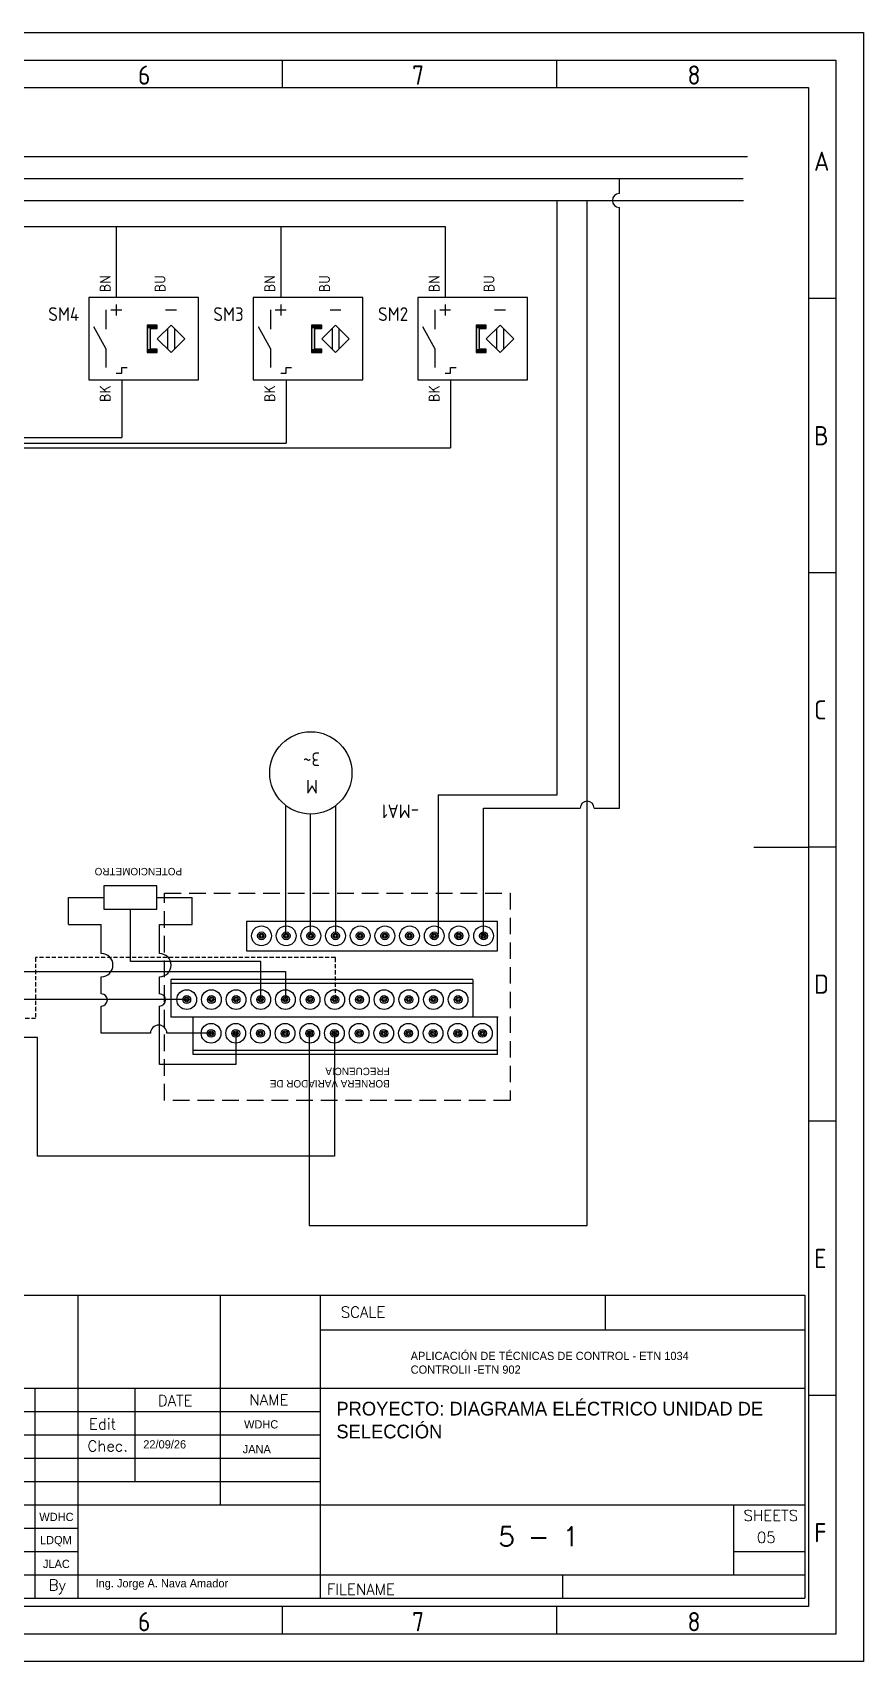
# Model space of a CAD drawing. Header units: millimetres. Extents: x 3 to 423, y -2 to 295.
# Drawn here: x 271.9 to 423.5, y -1.6 to 295.4 of the extents above; entities that cross this region are included whole.
import ezdxf
from ezdxf.enums import TextEntityAlignment as Align

# ---------------------------------------------------------------- set-up
doc = ezdxf.new("R2010")
doc.units = ezdxf.units.MM
doc.header["$LTSCALE"] = 6
doc.linetypes.add('DASHED', pattern=[0.75, 0.5, -0.25])
doc.linetypes.add('HIDDEN2', pattern=[0.1875, 0.125, -0.0625])
for name, color, linetype in [('025', 1, 'Continuous'), ('035', 5, 'Continuous'), ('07', 7, 'Continuous'), ('_MULTI_WIRE', 9, 'Continuous'), ('GRN_2.5mm^2', 3, 'Continuous'), ('MISC', 2, 'Continuous'), ('RED_2.5mm^2', 1, 'Continuous'), ('SYMS', 7, 'Continuous'), ('TAGS', 51, 'Continuous'), ('TERMS', 4, 'Continuous'), ('YEL_2.5mm^2', 2, 'Continuous')]:
    doc.layers.add(name, color=color, linetype=linetype)
doc.styles.add('ISO Proportional', font='isocp.shx')
doc.styles.add('WD', font='romans.shx')
doc.styles.add('WD_IEC', font='isocp2.shx', dxfattribs={"width": 0.9, "height": 4})

# ---------------------------------------------------------------- blocks, each defined once
blk = doc.blocks.new('WDDOT')
for radius in [0.72, 0.449, 0.223]:
    blk.add_circle((0, 0), radius)
blk = doc.blocks.new('VPX11M3')
for p, q in [((0, 6.25), (0, 4.25)), ((-1.875, 5.25), (-1.875, 1.75)), ((-1, 5.25), (1, 5.25)), ((9, 5.25), (11, 5.25)), ((-1.875, -1.75), (-4.0625, 2.1875)), ((9.375, 1.875), (9.375, -1.875)), ((10.625, 1.875), (10.625, -1.875)), ((-1.875, -1.75), (-1.875, -5.25)), ((1, -6.25), (1, -5.25)), ((1, -5.25), (2, -5.25)), ((0, -6.25), (1, -6.25))]:
    blk.add_line(p, q)
for points in [[(-5, -7.5), (15, -7.5), (15, 7.5), (-5, 7.5)], [(6.25, 1.875), (7.5, 1.875), (7.5, 2.5), (5.625, 2.5), (5.625, -2.5), (7.5, -2.5), (7.5, -1.875), (6.25, -1.875)], [(10, 2.5), (12.5, 0), (10, -2.5), (7.5, 0)]]:
    blk.add_lwpolyline(points, close=True)
for points in [[(5.625, 2.5), (5.625, 1.875), (7.5, 2.5), (7.5, 1.875)], [(5.625, 1.875), (5.625, -1.875), (6.25, 1.875), (6.25, -1.875)], [(5.625, -1.875), (5.625, -2.5), (7.5, -1.875), (7.5, -2.5)]]:
    blk.add_solid(points)
at = {"style": 'WD_IEC'}
for tag, p in [('TERM02', (-1, 8.5)), ('TERM03', (9, 8.5))]:
    blk.add_attdef(tag, p, '', height=2, rotation=90, dxfattribs=at)
for tag, p in [('INST', (-6.75, 10.25)), ('LOC', (-6.75, 6.75)), ('TAG1', (-6.75, 3.25)), ('DESC1', (-6.75, -5.2)), ('DESC2', (-6.75, -8.7)), ('DESC3', (-6.75, -12.2))]:
    blk.add_attdef(tag, text='', height=2.5, dxfattribs=at).set_placement(p, align=Align.RIGHT)
at = {"style": 'WD_IEC', "flags": 1}
for tag, p, height in [('X2TERM02', (0, 7.5), 0.32), ('X2TERM03', (10, 7.5), 0.32), ('MFG', (17.75, 6.5), 1.5), ('CAT', (17.75, 4), 1.5), ('ASSYCODE', (16, -4), 1), ('FAMILY', (16, -5.5), 1), ('X8TERM01', (0, -7.5), 0.32), ('CATDESC', (16, -7), 1)]:
    blk.add_attdef(tag, p, '', height=height, dxfattribs=at)
at = {"lineweight": 15, "style": 'WD_IEC'}
for tag, p in [('XREF', (-6.75, -1.35)), ('WDTAGALT', (-6.75, -15.125))]:
    blk.add_attdef(tag, text='', height=2.5, dxfattribs=at).set_placement(p, align=Align.RIGHT)
at = {"style": 'WD_IEC'}
blk.add_attdef('TERM01', text='', height=2, rotation=90, dxfattribs=at).set_placement((-1, -8.5), align=Align.RIGHT)
blk = doc.blocks.new('IEC_border_a3')
at = {"layer": '035'}
for p, q in [((314, 292), (314, 287)), ((364, 292), (364, 287)), ((414.97, 248.54), (409.98, 248.54)), ((414.98, 198.5), (410, 198.5)), ((414.98, 148.5), (410, 148.5)), ((414.98, 98.5), (410, 98.5)), ((415, 48.46), (410.02, 48.46)), ((314, 10), (314, 5)), ((364, 10), (364, 5))]:
    blk.add_line(p, q, dxfattribs=at)
for points in [[(0, 297), (420, 297), (420, 0), (0, 0)], [(18, 287), (410, 287), (410, 10), (18, 10)]]:
    blk.add_lwpolyline(points, close=True, dxfattribs=at)
at = {"layer": '07'}
blk.add_line((400, 148.5), (410, 148.5), dxfattribs=at)
blk.add_lwpolyline([(13, 292), (415, 292), (415, 5), (13, 5)], close=True, dxfattribs=at)
at = {"layer": '035', "style": 'ISO Proportional'}
for s, p in [('6', (287.69, 287.5)), ('7', (337.67, 287.5)), ('8', (387.92, 287.5)), ('A', (410.98, 271.79)), ('B', (411, 221.75)), ('C', (411, 171.75)), ('D', (411, 121.75)), ('E', (411.02, 71.72)), ('F', (411.02, 21.72)), ('6', (287.69, 5.5)), ('7', (337.67, 5.5)), ('8', (387.92, 5.5))]:
    blk.add_text(s, height=3.5, dxfattribs=at).set_placement(p)
blk = doc.blocks.new('VMO13')
blk.add_circle((0, 0), 7.5)
at = {"style": 'WD_IEC'}
for tag, p in [('INST', (-12.88, 12.75)), ('LOC', (-12.88, 9.25)), ('TAG1', (-12.88, 5.75)), ('DESC1', (-12.88, 1.5)), ('DESC2', (-12.88, -2)), ('DESC3', (-12.88, -5.5)), ('RATING1', (-12.88, -9)), ('RATING2', (-12.88, -12.5)), ('RATING3', (-12.88, -16)), ('RATING4', (-12.95, -19.58))]:
    blk.add_attdef(tag, text='', height=2.5, dxfattribs=at).set_placement(p, align=Align.RIGHT)
blk.add_attdef('TERM02', (-0.69, 7.75), '', height=2, rotation=90, dxfattribs=at)
at = {"style": 'WD_IEC', "flags": 1}
for tag, p, height in [('MFG', (12.75, 9), 1.5), ('X2TERM02', (0, 7.5), 0.32), ('CAT', (12.75, 6.5), 1.5), ('X0TERM01', (-6.4, 3.9), 0.32), ('X0TERM03', (6.4, 3.9), 0.32), ('X4LINK', (-7.5, 0), 0.32), ('X1LINK', (7.5, 0), 0.32), ('X8TERM04', (0, -7.5), 0.32), ('ASSYCODE', (1, -9), 1), ('FAMILY', (1, -10.5), 1), ('CATDESC', (1, -12), 1)]:
    blk.add_attdef(tag, p, '', height=height, dxfattribs=at)
at = {"style": 'WD_IEC'}
for tag, p in [('TERM01', (-7.35, 4.34)), ('TERM03', (9.35, 4.53)), ('TERM04', (-0.59, -7.92))]:
    blk.add_attdef(tag, text='', height=2, rotation=90, dxfattribs=at).set_placement(p, align=Align.RIGHT)
for tag, p in [('M', (-0.22, 1.27)), ('3~', (-0.12, -3.73))]:
    blk.add_attdef(tag, text='', height=2.5, dxfattribs=at).set_placement(p, align=Align.CENTER)
at = {"lineweight": 15, "style": 'WD_IEC'}
blk.add_attdef('XREF', text='', height=2.5, dxfattribs=at).set_placement((-13.19, -22.86), align=Align.RIGHT)
blk = doc.blocks.new('IEC_tblock_a3')
at = {"layer": '035'}
for p, q in [((-106.6, 55.25), (-106.6, 17)), ((-36.4, 55.25), (-36.4, 48.88)), ((-88.4, 48.88), (0, 48.88)), ((-179.4, 38.25), (-179.4, 0)), ((-153.4, 38.25), (-153.4, 0)), ((-140.4, 38.25), (-140.4, 0)), ((-122.2, 38.25), (-122.2, 21.25)), ((-187.2, 34), (-88.4, 34)), ((-187.2, 29.75), (-88.4, 29.75)), ((-187.2, 25.5), (-88.4, 25.5)), ((-187.2, 21.25), (-88.4, 21.25)), ((-187.2, 17), (-132.6, 17)), ((-187.2, 12.75), (-132.6, 12.75)), ((-187.2, 8.5), (-132.6, 8.5)), ((-13, 8.5), (0, 8.5)), ((-187.2, 4.25), (0, 4.25)), ((-44.2, 4.25), (-44.2, 0))]:
    blk.add_line(p, q, dxfattribs=at)
at = {"layer": '07'}
for p, q in [((-187.2, 55.25), (-187.2, 0)), ((-187.2, 55.25), (0, 55.25)), ((-132.6, 55.25), (-132.6, 0)), ((-88.4, 55.25), (-88.4, 0)), ((0, 55.25), (0, 0)), ((-187.2, 38.25), (0, 38.25)), ((-132.6, 17), (0, 17)), ((-13, 17), (-13, 4.25)), ((-187.2, 0), (0, 0))]:
    blk.add_line(p, q, dxfattribs=at)
at = {"style": 'WD'}
for tag, p in [('SCALE', (-69.88, 51.07)), ('SH', (-8.74, 10.06)), ('FILENAME', (-68.15, 0.8))]:
    blk.add_attdef(tag, p, '', height=2, dxfattribs=at)
for tag, height, p in [('EDDATE', 2, (-114.97, 30.8)), ('EDBY', 2, (-98.02, 30.86)), ('PROJDESC', 5, (-45.9, 29.2)), ('CKDATE', 2, (-114.85, 26.58)), ('CKBY', 2, (-97.88, 26.3)), ('DWGDESC', 5, (-44.85, 19.72)), ('DWGNO', 3.5, (-48.54, 9.46))]:
    blk.add_attdef(tag, text='', height=height, dxfattribs=at).set_placement(p, align=Align.CENTER)
at = {"style": 'WD', "flags": 1}
blk.add_attdef('WD_TB', (-120.95, 11.91), '', height=2, dxfattribs=at)
at = {"layer": '025', "style": 'WD'}
for s, p in [('SCALE', (-80.57, 51.13)), ('NAME', (-97.74, 35.14)), ('No:', (-183.81, 1.19)), ('Revision', (-166.53, 1.47)), ('Date', (-146.79, 1.28)), ('By', (-136.33, 1.37))]:
    blk.add_text(s, height=2, dxfattribs=at).set_placement(p, align=Align.CENTER)
for s, p in [('DATE', (-118, 35)), ('Edit', (-130.55, 30.72)), ('Chec.', (-130.82, 26.72)), ('SHEETS', (-11.17, 14.05)), ('FILENAME', (-87.18, 0.61))]:
    blk.add_text(s, height=2, dxfattribs=at).set_placement(p)

msp = doc.modelspace()

# ---------------------------------------------------------------- linework, layer by layer
msp.add_lwpolyline([(289.79, 135.55), (294.64, 135.55), (294.64, 139.8), (284.95, 139.8), (284.95, 135.55)], close=True)
at = {"layer": '_MULTI_WIRE', "linetype": 'DASHED'}
msp.add_lwpolyline([(359.04, 100.67), (296.02, 100.67), (296.02, 138.48), (359.04, 138.48)], close=True, dxfattribs=at)
at = {"layer": 'GRN_2.5mm^2', "color": 1}
for p, q in [((288.2, 232.05), (288.2, 221.55)), ((318.2, 232.05), (318.2, 220.5)), ((348.2, 232.05), (348.2, 219.68)), ((189.4, 221.55), (288.2, 221.55)), ((193.9, 220.5), (318.2, 220.5)), ((198.4, 219.68), (348.2, 219.68))]:
    msp.add_line(p, q, dxfattribs=at)
at = {"layer": 'RED_2.5mm^2', "color": 60, "true_color": 0xc0f600}
msp.add_line((37.85, 272.77), (402.32, 272.77), dxfattribs=at)
at = {"layer": 'RED_2.5mm^2', "color": 140}
for p, q in [((37.85, 268.77), (401.56, 268.77)), ((378.97, 266.04), (378.97, 268.77)), ((378.97, 153.97), (378.97, 263.5)), ((354.2, 130.68), (354.2, 153.97)), ((354.2, 153.97), (371.84, 153.97)), ((374.38, 153.97), (378.97, 153.97))]:
    msp.add_line(p, q, dxfattribs=at)
at = {"layer": 'RED_2.5mm^2', "color": 42}
for p, q in [((37.85, 264.77), (401.6, 264.77)), ((367.62, 156.4), (367.62, 264.77)), ((373.11, 77.86), (373.11, 264.77)), ((345.93, 156.4), (345.93, 131.07)), ((345.93, 156.4), (367.62, 156.4)), ((322.41, 113.32), (322.41, 77.86)), ((322.41, 77.86), (373.11, 77.86))]:
    msp.add_line(p, q, dxfattribs=at)
at = {"layer": 'RED_2.5mm^2'}
for p, q in [((131.34, 260.04), (347.2, 260.04)), ((287.2, 260.04), (287.2, 247.05)), ((317.2, 260.04), (317.2, 247.05)), ((347.2, 260.04), (347.2, 247.05)), ((318.12, 131.13), (318.12, 154.47)), ((322.63, 130.82), (322.63, 152.87)), ((327.24, 131.13), (327.24, 154.42)), ((327.04, 113.12), (327.04, 90.53)), ((272.83, 112.17), (212.94, 112.17)), ((272.83, 90.53), (272.83, 112.17)), ((327.04, 90.53), (272.83, 90.53))]:
    msp.add_line(p, q, dxfattribs=at)
at = {"layer": 'RED_2.5mm^2', "linetype": 'HIDDEN2'}
for p, q in [((299.84, 126.72), (272.49, 126.72)), ((272.49, 126.72), (272.49, 115.58)), ((327.18, 126.72), (299.84, 126.72)), ((327.18, 126.22), (327.18, 126.72)), ((327.18, 119.16), (327.18, 126.22)), ((272.49, 115.58), (208.76, 115.58))]:
    msp.add_line(p, q, dxfattribs=at)
at = {"layer": 'RED_2.5mm^2'}
msp.add_lwpolyline([(300.06, 119.06), (267.8, 119.06, 1), (259.5, 119.06), (252.17, 119.06), (252.17, 138.41)], format="xyb", dxfattribs=at)
at = {"layer": 'RED_2.5mm^2', "color": 140}
for centre, start, end in [((378.97, 264.77), 90, 270), ((373.11, 153.97), 0, 180)]:
    msp.add_arc(centre, 1.27, start, end, dxfattribs=at)
at = {"layer": 'SYMS'}
for p, q in [((356.74, 133.32), (310.99, 133.32)), ((310.99, 133.32), (310.99, 127.96)), ((356.74, 127.96), (356.74, 133.32)), ((310.99, 127.96), (356.74, 127.96)), ((299.11, 122.74), (297.17, 122.74)), ((297.17, 122.74), (297.17, 115.86)), ((299.11, 122), (297.17, 122)), ((352.24, 122.74), (299.11, 122.74)), ((352.24, 122.74), (299.11, 122.74)), ((352.24, 122), (299.11, 122)), ((352.24, 122.74), (352.24, 115.86)), ((356.85, 115.86), (297.17, 115.86)), ((301.21, 109.05), (301.21, 115.86)), ((356.74, 109.05), (356.74, 115.86)), ((356.74, 109.79), (301.21, 109.79)), ((356.74, 109.79), (301.21, 109.79)), ((356.74, 109.05), (301.21, 109.05))]:
    msp.add_line(p, q, dxfattribs=at)
at = {"layer": 'SYMS', "color": 3}
msp.add_lwpolyline([(267.89, 124.17), (318.06, 124.17), (318.06, 119.06)], dxfattribs=at)
at = {"layer": 'SYMS'}
for centre in [(313.7, 130.68), (318.2, 130.68), (322.7, 130.68), (327.2, 130.68), (331.7, 130.68), (336.2, 130.68), (340.7, 130.68), (345.2, 130.68), (349.7, 130.68), (354.2, 130.68), (300.06, 119.06), (304.56, 119.06), (309.06, 119.06), (313.56, 119.06), (318.06, 119.06), (322.56, 119.06), (327.06, 119.06), (331.56, 119.06), (336.06, 119.06), (340.56, 119.06), (345.06, 119.06), (349.56, 119.06), (304.5, 112.91), (309, 112.91), (313.5, 112.91), (318, 112.91), (322.5, 112.91), (327, 112.91), (331.5, 112.91), (336, 112.91), (340.5, 112.91), (345, 112.91), (349.5, 112.91), (354, 112.91)]:
    msp.add_circle(centre, 1.8, dxfattribs=at)
at = {"layer": 'YEL_2.5mm^2'}
for p, q in [((278.51, 137.68), (284.95, 137.68)), ((278.51, 132.74), (278.51, 137.68)), ((294.64, 137.68), (301.07, 137.68)), ((301.07, 132.74), (301.07, 137.68)), ((278.51, 132.74), (284.49, 132.74)), ((284.49, 127.47), (284.49, 132.74)), ((295.09, 127.47), (295.09, 132.74)), ((295.09, 132.74), (301.07, 132.74)), ((284.49, 120.09), (284.49, 123.22)), ((295.09, 120.09), (295.09, 123.22)), ((284.49, 112.91), (284.49, 117.88)), ((295.09, 107.24), (295.09, 117.88)), ((293.44, 112.91), (284.49, 112.91)), ((304.5, 112.91), (296.45, 112.91)), ((309, 112.91), (309, 107.24)), ((309, 107.24), (295.09, 107.24))]:
    msp.add_line(p, q, dxfattribs=at)
msp.add_lwpolyline([(313.56, 119.06), (313.56, 126), (289.79, 126), (289.79, 135.55)], dxfattribs=at)
for centre, radius, start, end in [((284.49, 125.34), 2.12, 270, 90), ((295.09, 125.34), 2.12, 270, 90), ((284.49, 118.99), 1.11, 270, 90), ((295.09, 118.99), 1.11, 270, 90), ((294.95, 112.91), 1.5, 0, 180)]:
    msp.add_arc(centre, radius, start, end, dxfattribs=at)

# ---------------------------------------------------------------- block references
msp.add_blockref('IEC_border_a3', (3.48, -1.62))
ref = msp.add_blockref('IEC_tblock_a3', (412.79, 9.94))
ref.add_attrib('DWGNO', '5 - 1', dxfattribs={"height": 3.5, "style": 'WD'}).set_placement((364.25, 19.4), align=Align.CENTER)
ref.add_attrib('SH', '05', (404.05, 20), dxfattribs={"height": 2, "style": 'WD'})
at = {"layer": 'SYMS'}
ref = msp.add_blockref('VPX11M3', (287.2, 239.55), dxfattribs=at)
ref.add_attrib('TERM03', 'BU', (296.2, 248.05), dxfattribs={"layer": 'TERMS', "height": 2, "rotation": 90, "style": 'WD_IEC'})
ref.add_attrib('TERM02', 'BN', (286.2, 248.05), dxfattribs={"layer": 'TERMS', "height": 2, "rotation": 90, "style": 'WD_IEC'})
ref.add_attrib('TERM01', 'BK', dxfattribs={"layer": 'TERMS', "height": 2, "rotation": 90, "style": 'WD_IEC'}).set_placement((286.2, 231.05), align=Align.RIGHT)
ref.add_attrib('TAG1', 'SM4', dxfattribs={"layer": 'TAGS', "height": 2.5, "style": 'WD_IEC'}).set_placement((280.45, 242.8), align=Align.RIGHT)
ref = msp.add_blockref('VPX11M3', (317.2, 239.55), dxfattribs=at)
ref.add_attrib('TERM03', 'BU', (326.2, 248.05), dxfattribs={"layer": 'TERMS', "height": 2, "rotation": 90, "style": 'WD_IEC'})
ref.add_attrib('TERM02', 'BN', (316.2, 248.05), dxfattribs={"layer": 'TERMS', "height": 2, "rotation": 90, "style": 'WD_IEC'})
ref.add_attrib('TERM01', 'BK', dxfattribs={"layer": 'TERMS', "height": 2, "rotation": 90, "style": 'WD_IEC'}).set_placement((316.2, 231.05), align=Align.RIGHT)
ref.add_attrib('TAG1', 'SM3', dxfattribs={"layer": 'TAGS', "height": 2.5, "style": 'WD_IEC'}).set_placement((310.45, 242.8), align=Align.RIGHT)
ref = msp.add_blockref('VPX11M3', (347.2, 239.55), dxfattribs=at)
ref.add_attrib('TERM03', 'BU', (356.2, 248.05), dxfattribs={"layer": 'TERMS', "height": 2, "rotation": 90, "style": 'WD_IEC'})
ref.add_attrib('TERM02', 'BN', (346.2, 248.05), dxfattribs={"layer": 'TERMS', "height": 2, "rotation": 90, "style": 'WD_IEC'})
ref.add_attrib('TERM01', 'BK', dxfattribs={"layer": 'TERMS', "height": 2, "rotation": 90, "style": 'WD_IEC'}).set_placement((346.2, 231.05), align=Align.RIGHT)
ref.add_attrib('TAG1', 'SM2', dxfattribs={"layer": 'TAGS', "height": 2.5, "style": 'WD_IEC'}).set_placement((340.45, 242.8), align=Align.RIGHT)
at = {"layer": 'SYMS', "linetype": 'HIDDEN2'}
ref = msp.add_blockref('VMO13', (322.7, 160.39), dxfattribs=dict(at, rotation=180))
ref.add_attrib('M', 'M', dxfattribs={"layer": 'MISC', "height": 2.5, "rotation": 180, "style": 'WD_IEC'}).set_placement((322.92, 159.13), align=Align.CENTER)
ref.add_attrib('3~', '3~', dxfattribs={"layer": 'MISC', "height": 2.5, "rotation": 180, "style": 'WD_IEC'}).set_placement((322.82, 164.13), align=Align.CENTER)
ref.add_attrib('TAG1', '-MA1', dxfattribs={"layer": 'TAGS', "height": 2.5, "rotation": 180, "style": 'WD_IEC'}).set_placement((335.58, 154.64), align=Align.RIGHT)
at = {"layer": 'SYMS', "rotation": 180}
for p in [(313.7, 130.68), (318.2, 130.68), (322.7, 130.68), (327.2, 130.68), (331.7, 130.68), (336.2, 130.68), (340.7, 130.68), (345.2, 130.68), (349.7, 130.68), (354.2, 130.68), (300.06, 119.06), (304.56, 119.06), (309.06, 119.06), (313.56, 119.06), (318.06, 119.06), (322.56, 119.06), (327.06, 119.06), (331.56, 119.06), (336.06, 119.06), (340.56, 119.06), (345.06, 119.06), (349.56, 119.06), (304.5, 112.91), (309, 112.91), (313.5, 112.91), (318, 112.91), (322.5, 112.91), (327, 112.91), (331.5, 112.91), (336, 112.91), (340.5, 112.91), (345, 112.91), (349.5, 112.91), (354, 112.91)]:
    msp.add_blockref('WDDOT', p, dxfattribs=at)

# ---------------------------------------------------------------- texts
at = {"attachment_point": 1}
for s, width, insert, char_height in [('APLICACIÓN DE TÉCNICAS DE CONTROL - ETN 1034\\PCONTROLII -ETN 902', 64.7096, (340.91, 54.84), 1.5), ('PROYECTO: DIAGRAMA ELÉCTRICO UNIDAD DE SELECCIÓN', 81.9987, (327.36, 45.72), 2.5), ('WDHC', 13.0311, (310.52, 42.36), 1.5), ('22/09/26', 13.0311, (292.14, 38.71), 1.5), ('JANA', 18.8637, (310.28, 37.84), 1.5), ('WDHC', 13.0311, (273.18, 25.48), 1.5), ('LDQM', 13.0311, (273.3, 21.26), 1.5), ('JLAC', 13.0311, (273.84, 16.91), 1.5), ('Ing. Jorge A. Nava Amador', 38.5954, (283.43, 13.38), 1.5)]:
    msp.add_mtext_dynamic_manual_height_columns(s, width=width, gutter_width=12.5, heights=[0], dxfattribs=dict(at, insert=insert, char_height=char_height))
at = {"layer": 'SYMS', "char_height": 1.35, "attachment_point": 1, "rotation": 180}
for s, width, insert in [('POTENCIOMETRO', 1.35, (299.22, 141.72)), ('BORNERA VARIADOR DE FRECUENCIA', 23.7297, (337.08, 103.03))]:
    msp.add_mtext_dynamic_manual_height_columns(s, width=width, gutter_width=112.5, heights=[0], dxfattribs=dict(at, insert=insert))

doc.saveas('drawing.dxf')
